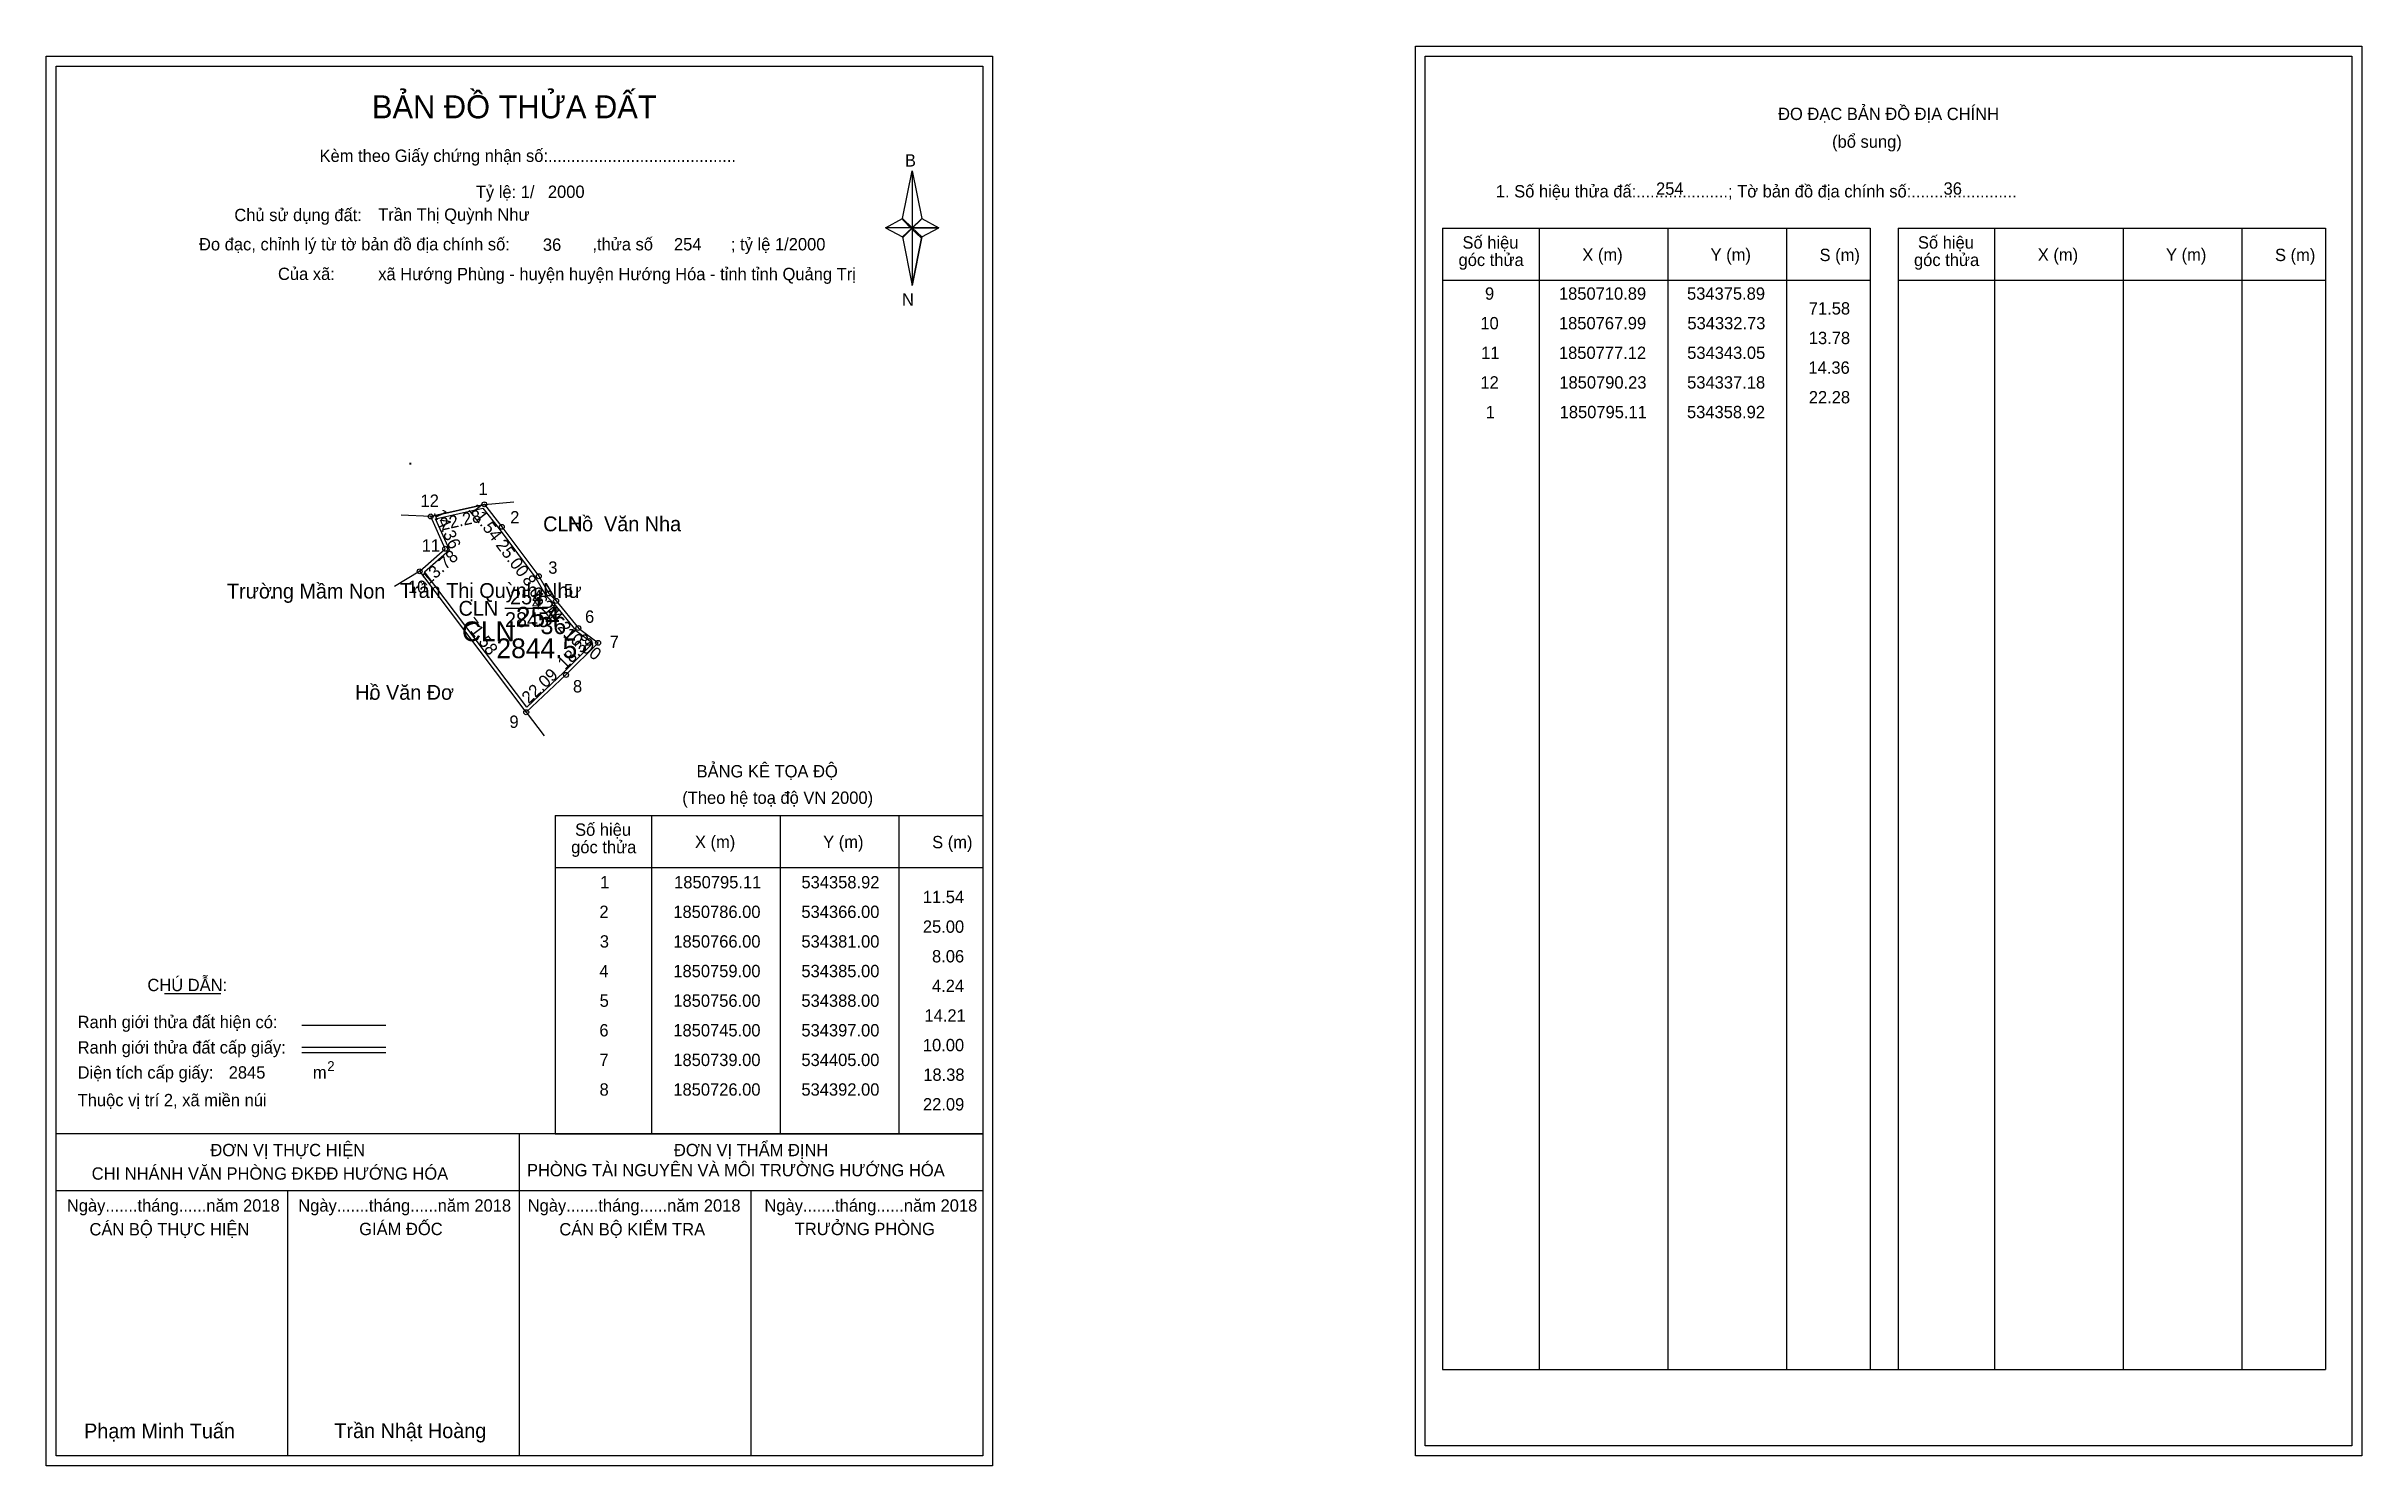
# Model space of a CAD drawing. Extents: x 534181 to 535120, y 1850406 to 1850981.
import ezdxf

# ---------------------------------------------------------------- set-up
doc = ezdxf.new("R2010")
doc.units = 0
for name, color, linetype in [('Level 1', 7, 'Continuous'), ('Level 10', 7, 'Continuous'), ('Level 11', 7, 'Continuous'), ('Level 13', 7, 'Continuous'), ('Level 2', 7, 'Continuous'), ('Level 27', 7, 'Continuous'), ('Level 3', 7, 'Continuous'), ('Level 36', 7, 'Continuous'), ('Level 4', 7, 'Continuous'), ('Level 49', 7, 'Continuous'), ('Level 5', 7, 'Continuous'), ('Level 53', 7, 'Continuous'), ('Level 55', 7, 'Continuous'), ('Level 6', 7, 'Continuous'), ('Level 60', 7, 'Continuous'), ('Level 63', 7, 'Continuous'), ('Level 7', 7, 'Continuous'), ('Level 9', 7, 'Continuous')]:
    doc.layers.add(name, color=color, linetype=linetype)

msp = doc.modelspace()

# ---------------------------------------------------------------- linework, layer by layer
at = {"layer": 'Level 1'}
for p, q in [((534185.46, 1850972.73), (534185.46, 1850972.73)), ((534740.1, 1850976.73), (534740.1, 1850976.73)), ((534528.3, 1850910.96), (534532.24, 1850930.24)), ((534532.24, 1850930.24), (534532.24, 1850907.19)), ((534532.24, 1850930.24), (534536.17, 1850910.96)), ((534521.41, 1850907.19), (534528.3, 1850910.96)), ((534528.3, 1850910.96), (534532.24, 1850907.19)), ((534531.94, 1850906.76), (534528.3, 1850910.52)), ((534532.24, 1850907.19), (534528.3, 1850903.51)), ((534531.94, 1850906.76), (534528.3, 1850903.07)), ((534528.3, 1850903.07), (534531.94, 1850906.76)), ((534535.88, 1850910.52), (534531.94, 1850906.76)), ((534531.94, 1850906.76), (534535.88, 1850910.52)), ((534535.88, 1850903.07), (534531.94, 1850906.76)), ((534536.17, 1850910.96), (534532.24, 1850907.19)), ((534532.24, 1850907.19), (534532.24, 1850883.79)), ((534532.24, 1850907.19), (534543.06, 1850907.19)), ((534532.24, 1850907.19), (534536.17, 1850903.51)), ((534536.17, 1850903.51), (534543.06, 1850907.19)), ((534747.17, 1850907.02), (534920.37, 1850907.02)), ((534786.35, 1850444.49), (534786.35, 1850907.02)), ((534838.49, 1850444.49), (534838.49, 1850907.02)), ((534886.44, 1850907.02), (534886.44, 1850444.49)), ((534920.37, 1850907.02), (534920.37, 1850444.49)), ((534931.68, 1850907.02), (535104.89, 1850907.02)), ((534970.86, 1850444.49), (534970.86, 1850907.02)), ((535023.01, 1850444.49), (535023.01, 1850907.02)), ((535070.95, 1850907.02), (535070.95, 1850444.49)), ((535104.89, 1850907.02), (535104.89, 1850444.49)), ((534528.3, 1850903.51), (534532.24, 1850883.79)), ((534536.17, 1850903.51), (534532.24, 1850883.79)), ((534747.17, 1850885.96), (534920.37, 1850885.96)), ((534931.68, 1850885.96), (535104.89, 1850885.96)), ((534387.65, 1850669.07), (534560.85, 1850669.07)), ((534426.83, 1850540.02), (534426.83, 1850669.07)), ((534478.97, 1850540.02), (534478.97, 1850669.07)), ((534526.91, 1850669.07), (534526.91, 1850540.02)), ((534387.65, 1850648.02), (534560.85, 1850648.02)), ((534229.29, 1850596.86), (534252.1, 1850596.86)), ((534285.02, 1850584.05), (534319.05, 1850584.05)), ((534285.02, 1850575.15), (534319.05, 1850575.15)), ((534285.02, 1850572.96), (534319.05, 1850572.96)), ((534399.11, 1850540.02), (534185.45, 1850540.02)), ((534560.85, 1850540.02), (534351.17, 1850540.02)), ((534373.15, 1850409.58), (534373.15, 1850540.02)), ((534387.65, 1850540.02), (534560.85, 1850540.02)), ((534560.85, 1850516.92), (534185.45, 1850516.92)), ((534279.3, 1850409.58), (534279.3, 1850516.92)), ((534467, 1850409.58), (534467, 1850516.92)), ((534747.17, 1850444.49), (535104.89, 1850444.49)), ((534560.85, 1850409.58), (534560.85, 1850409.58)), ((535115.5, 1850413.58), (535115.5, 1850413.58))]:
    msp.add_line(p, q, dxfattribs=at)
for points in [[(534528.3, 1850910.96), (534532.24, 1850930.24), (534532.24, 1850907.19)], [(534521.41, 1850907.19), (534528.3, 1850903.51), (534532.24, 1850907.19)], [(534532.24, 1850907.19), (534536.17, 1850910.96), (534543.06, 1850907.19)], [(534532.24, 1850907.19), (534532.24, 1850883.79), (534536.17, 1850903.51)]]:
    msp.add_lwpolyline(points, close=True, dxfattribs=at)
at = {"layer": 'Level 10'}
for p, q in [((534358.92, 1850795.11), (534337.18, 1850790.23)), ((534375.89, 1850710.89), (534392, 1850726))]:
    msp.add_line(p, q, dxfattribs=at)
for points in [[(534375.89, 1850710.89), (534332.73, 1850767.99), (534343.05, 1850777.12), (534337.18, 1850790.23), (534358.92, 1850795.11), (534366, 1850786), (534381, 1850766), (534385, 1850759), (534388, 1850756), (534397, 1850745), (534405, 1850739), (534392, 1850726)], [(534376.07, 1850712.98), (534334.63, 1850767.8), (534344.75, 1850776.75), (534339.16, 1850789.24), (534358.36, 1850793.55), (534364.89, 1850785.15), (534379.83, 1850765.23), (534383.88, 1850758.14), (534386.96, 1850755.06), (534396.02, 1850743.98), (534402.87, 1850738.85), (534391.03, 1850727.01)]]:
    msp.add_lwpolyline(points, close=True, dxfattribs=at)
at = {"layer": 'Level 11'}
for centre in [(534358.92, 1850795.11), (534337.18, 1850790.23), (534366, 1850786), (534343.05, 1850777.12), (534332.73, 1850767.99), (534381, 1850766), (534385, 1850759), (534388, 1850756), (534397, 1850745), (534405, 1850739), (534392, 1850726), (534375.89, 1850710.89), (534375.89, 1850710.89)]:
    msp.add_circle(centre, 1, dxfattribs=at)
at = {"layer": 'Level 27'}
for p, q in [((534358.92, 1850795.11), (534370.87, 1850796.18)), ((534337.18, 1850790.23), (534325.19, 1850790.76)), ((534332.73, 1850767.99), (534322.46, 1850761.79)), ((534375.89, 1850710.89), (534383.13, 1850701.32))]:
    msp.add_line(p, q, dxfattribs=at)
at = {"layer": 'Level 3'}
for p, q in [((534747.17, 1850907.02), (534747.17, 1850444.49)), ((534931.68, 1850907.02), (534931.68, 1850444.49)), ((534387.65, 1850669.07), (534387.65, 1850540.02))]:
    msp.add_line(p, q, dxfattribs=at)
at = {"layer": 'Level 63'}
for points in [[(534736.11, 1850980.73), (535119.51, 1850980.73), (535119.51, 1850409.58), (534736.11, 1850409.58)], [(534181.45, 1850976.73), (534564.85, 1850976.73), (534564.85, 1850405.58), (534181.45, 1850405.58)], [(534185.45, 1850972.73), (534560.85, 1850972.73), (534560.85, 1850409.58), (534185.45, 1850409.58)], [(534740.11, 1850976.73), (535115.51, 1850976.73), (535115.51, 1850413.58), (534740.11, 1850413.58)]]:
    msp.add_lwpolyline(points, close=True, dxfattribs=at)
at = {"layer": 'Level 9'}
msp.add_line((534367.26, 1850753), (534384.44, 1850753), dxfattribs=at)

# ---------------------------------------------------------------- texts
at = {"layer": 'Level 1'}
for s, height, p in [('BẢN ĐỒ THỬA ĐẤT', 9.3313, (534313.39, 1850951.54)), ('ĐO ĐẠC BẢN ĐỒ ĐỊA CHÍNH', 5, (534883.06, 1850950.85)), ('(bổ sung)', 5, (534904.94, 1850939.61)), ('Kèm theo Giấy chứng nhận số:.........................................', 5, (534292.15, 1850933.88)), ('B', 5, (534529.32, 1850932)), ('1. Số hiệu thửa đấ:....................; Tờ bản đồ địa chính số:.......................', 5, (534768.72, 1850919.49)), ('Chủ sử dụng đất:', 5, (534257.63, 1850909.89)), ('Đo đạc, chỉnh lý từ tờ bản đồ địa chính số:                  ,thửa số                 ; tỷ lệ 1/2000', 5, (534243.32, 1850898.03)), ('góc thửa', 5, (534753.61, 1850891.69)), ('Số hiệu', 5, (534755.2, 1850898.75)), ('X (m)', 5, (534803.76, 1850893.8)), ('Y (m)', 5, (534855.72, 1850893.8)), ('S (m)', 5, (534899.87, 1850893.7)), ('góc thửa', 5, (534938.13, 1850891.69)), ('Số hiệu', 5, (534939.72, 1850898.75)), ('X (m)', 5, (534988.28, 1850893.8)), ('Y (m)', 5, (535040.23, 1850893.8)), ('S (m)', 5, (535084.39, 1850893.7)), ('Của xã:', 5, (534275.31, 1850886.03)), ('N', 5, (534528.12, 1850875.66)), ('BẢNG KÊ TỌA ĐỘ', 5, (534444.91, 1850684.48)), ('(Theo hệ toạ độ VN 2000)', 5, (534439.11, 1850673.76)), ('Số hiệu', 5, (534395.68, 1850660.81)), ('góc thửa', 5, (534394.09, 1850653.75)), ('X (m)', 5, (534444.24, 1850655.86)), ('Y (m)', 5, (534496.19, 1850655.86)), ('S (m)', 5, (534540.35, 1850655.76)), ('CHÚ DẪN:', 5, (534222.41, 1850597.87)), ('Ranh giới thửa đất hiện có:', 5, (534194.15, 1850582.87)), ('Ranh giới thửa đất cấp giấy:', 5, (534194.15, 1850572.59)), ('Diện tích cấp giấy:', 5, (534194.15, 1850562.43)), ('2', 4, (534295.26, 1850565.49)), ('m', 5, (534289.46, 1850562.47)), ('Thuộc vị trí 2, xã miền núi', 5, (534194.15, 1850551.23)), ('ĐƠN VỊ THỰC HIỆN', 5, (534247.92, 1850530.99)), ('ĐƠN VỊ THẨM ĐỊNH', 5, (534435.73, 1850530.99)), ('CHI NHÁNH VĂN PHÒNG ĐKĐĐ HƯỚNG HÓA', 5, (534199.84, 1850521.47)), ('PHÒNG TÀI NGUYÊN VÀ MÔI TRƯỜNG HƯỚNG HÓA', 5, (534376.18, 1850522.85)), ('Ngày.......tháng......năm 2018', 5, (534189.79, 1850508.52)), ('Ngày.......tháng......năm 2018', 5, (534283.53, 1850508.52)), ('Ngày.......tháng......năm 2018', 5, (534376.48, 1850508.52)), ('Ngày.......tháng......năm 2018', 5, (534472.4, 1850508.52)), ('CÁN BỘ THỰC HIỆN', 5, (534198.95, 1850498.89)), ('GIÁM ĐỐC', 5, (534308.22, 1850499.01)), ('CÁN BỘ KIỂM TRA', 5, (534389.3, 1850498.89)), ('TRƯỞNG PHÒNG', 5, (534484.68, 1850499.01)), ('Phạm Minh Tuấn', 6, (534196.77, 1850416.66)), ('Trần Nhật Hoàng', 6, (534298.16, 1850416.76))]:
    msp.add_text(s, height=height, dxfattribs=at).set_placement(p)
at = {"layer": 'Level 11'}
msp.add_text('Tỷ lệ: 1/', height=5, dxfattribs=at).set_placement((534355.47, 1850919.25))
at = {"layer": 'Level 13'}
for s, p in [('CLN', (534348.47, 1850750)), ('254', (534369.35, 1850754.6)), ('2845', (534367.28, 1850745.4))]:
    msp.add_text(s, height=6, dxfattribs=at).set_placement(p)
at = {"layer": 'Level 2'}
msp.add_text('Trần Thị Quỳnh Như', height=6, dxfattribs=at).set_placement((534324.76, 1850757.2))
at = {"layer": 'Level 3'}
msp.add_text('CLN ', height=8, dxfattribs=at).set_placement((534349.83, 1850739.68))
at = {"layer": 'Level 36'}
for s, p in [('.', (534327.86, 1850811.14)), ('CLN', (534382.74, 1850784.2)), ('.', (534271.8, 1850756.97)), ('.', (534311.81, 1850715.94))]:
    msp.add_text(s, height=6, dxfattribs=at).set_placement(p)
at = {"layer": 'Level 4'}
msp.add_text('254', height=8, dxfattribs=at).set_placement((534371.67, 1850745.58))
at = {"layer": 'Level 49'}
for s, rotation, p in [('14.36', 294.12044, (534338.24, 1850791.78)), ('11.54', 307.85321, (534352.23, 1850792.97)), ('22.28', 12.65153, (534341.59, 1850784.46)), ('13.78', 41.49886, (534336.2, 1850762.25)), ('25.00', 306.8699, (534363.31, 1850778.58)), ('8.06', 299.74488, (534374.13, 1850764.71)), ('4.24', 315, (534377.35, 1850757.31)), ('71.58', 307.08443, (534350.7, 1850746.87)), ('14.21', 309.28941, (534382.42, 1850752.4)), ('18.38', 45, (534391.64, 1850727.9)), ('10.00', 323.1301, (534390.5, 1850741.63)), ('22.09', 43.1654, (534376.9, 1850714.03))]:
    msp.add_text(s, height=5, rotation=rotation, dxfattribs=at).set_placement(p)
at = {"layer": 'Level 5'}
msp.add_text('2844.5', height=8, dxfattribs=at).set_placement((534363.82, 1850732.79))
at = {"layer": 'Level 53'}
for s, p in [('9', (534764.32, 1850878.04)), ('1850710.89', (534794.28, 1850878.04)), ('534375.89', (534846.17, 1850878.04)), ('10', (534762.45, 1850866.04)), ('1850767.99', (534794.28, 1850866.04)), ('534332.73', (534846.32, 1850866.04)), ('71.58', (534895.51, 1850872.04)), ('11', (534762.77, 1850854.04)), ('1850777.12', (534794.28, 1850854.04)), ('534343.05', (534846.25, 1850854.04)), ('13.78', (534895.51, 1850860.04)), ('14.36', (534895.37, 1850848.04)), ('12', (534762.47, 1850842.04)), ('1850790.23', (534794.43, 1850842.04)), ('534337.18', (534846.22, 1850842.04)), ('22.28', (534895.51, 1850836.04)), ('1', (534764.61, 1850830.04)), ('1850795.11', (534794.57, 1850830.04)), ('534358.92', (534846.16, 1850830.04)), ('1', (534405.84, 1850639.52)), ('1850795.11', (534435.8, 1850639.52)), ('534358.92', (534487.39, 1850639.52)), ('11.54', (534536.57, 1850633.52)), ('2', (534405.54, 1850627.52)), ('1850786.00', (534435.48, 1850627.52)), ('534366.00', (534487.37, 1850627.52)), ('25.00', (534536.58, 1850621.52)), ('3', (534405.7, 1850615.52)), ('1850766.00', (534435.48, 1850615.52)), ('534381.00', (534487.37, 1850615.52)), ('4', (534405.52, 1850603.52)), ('1850759.00', (534435.48, 1850603.52)), ('534385.00', (534487.37, 1850603.52)), ('8.06', (534540.29, 1850609.52)), ('5', (534405.63, 1850591.52)), ('1850756.00', (534435.48, 1850591.52)), ('534388.00', (534487.37, 1850591.52)), ('4.24', (534540.26, 1850597.52)), ('14.21', (534537.22, 1850585.52)), ('6', (534405.53, 1850579.52)), ('1850745.00', (534435.48, 1850579.52)), ('534397.00', (534487.37, 1850579.52)), ('10.00', (534536.58, 1850573.52)), ('7', (534405.55, 1850567.52)), ('1850739.00', (534435.48, 1850567.52)), ('534405.00', (534487.37, 1850567.52)), ('8', (534405.6, 1850555.52)), ('1850726.00', (534435.48, 1850555.52)), ('534392.00', (534487.37, 1850555.52)), ('18.38', (534536.74, 1850561.52)), ('22.09', (534536.63, 1850549.52))]:
    msp.add_text(s, height=5, dxfattribs=at).set_placement(p)
at = {"layer": 'Level 55'}
for s, height, p in [('1', 0.8, (534358.7, 1850795.11)), ('55', 0.22, (534358.77, 1850794.89)), ('55', 0.22, (534358.77, 1850794.89)), ('0', 0.22, (534358.84, 1850794.89)), ('0', 0.22, (534358.84, 1850794.89)), ('12', 0.8, (534336.61, 1850790.23)), ('0', 0.22, (534337.1, 1850790.01)), ('0', 0.22, (534337.1, 1850790.01)), ('0', 0.22, (534337.1, 1850790.01)), ('2', 0.8, (534365.73, 1850786)), ('55', 0.22, (534365.85, 1850785.78)), ('55', 0.22, (534365.85, 1850785.78)), ('11', 0.8, (534342.53, 1850777.12)), ('0', 0.22, (534342.97, 1850776.9)), ('10', 0.8, (534332.16, 1850767.99)), ('0', 0.22, (534332.65, 1850767.77)), ('0', 0.22, (534332.65, 1850767.77)), ('3', 0.8, (534380.75, 1850766)), ('55', 0.22, (534380.85, 1850765.78)), ('55', 0.22, (534380.85, 1850765.78)), ('4', 0.8, (534384.72, 1850759)), ('55', 0.22, (534384.85, 1850758.78)), ('55', 0.22, (534384.85, 1850758.78)), ('5', 0.8, (534387.74, 1850756)), ('55', 0.22, (534387.85, 1850755.78)), ('55', 0.22, (534387.85, 1850755.78)), ('6', 0.8, (534396.73, 1850745)), ('55', 0.22, (534396.85, 1850744.78)), ('55', 0.22, (534396.85, 1850744.78)), ('7', 0.8, (534404.73, 1850739)), ('55', 0.22, (534404.85, 1850738.78)), ('55', 0.22, (534404.85, 1850738.78)), ('8', 0.8, (534391.74, 1850726)), ('55', 0.22, (534391.85, 1850725.78)), ('55', 0.22, (534391.85, 1850725.78)), ('9', 0.8, (534375.62, 1850710.89)), ('55', 0.22, (534375.74, 1850710.67)), ('55', 0.22, (534375.74, 1850710.67)), ('0', 0.22, (534375.81, 1850710.67))]:
    msp.add_text(s, height=height, dxfattribs=at).set_placement(p)
at = {"layer": 'Level 6'}
for s, p in [('2000', (534384.66, 1850919.29)), ('254', (534833.62, 1850920.57)), ('36', (534950.11, 1850920.61)), ('Trần Thị Quỳnh Như', (534315.9, 1850910.03)), ('36', (534382.64, 1850897.85)), ('254', (534435.74, 1850898.01)), ('xã Hướng Phùng - huyện huyện Hướng Hóa - tỉnh tỉnh Quảng Trị', (534315.93, 1850885.95)), ('2845', (534255.34, 1850562.44))]:
    msp.add_text(s, height=5, dxfattribs=at).set_placement(p)
at = {"layer": 'Level 60'}
for s, p in [('Hồ  Văn Nha', (534392.71, 1850784.2)), ('Trường Mầm Non', (534254.64, 1850756.97)), ('Hồ Văn Đơ', (534306.6, 1850715.94))]:
    msp.add_text(s, height=6, dxfattribs=at).set_placement(p)
at = {"layer": 'Level 7'}
msp.add_text('36', height=7, dxfattribs=at).set_placement((534381.67, 1850742.55))
at = {"layer": 'Level 9'}
for s, p in [('1', (534356.54, 1850798.93)), ('12', (534333.07, 1850794.11)), ('2', (534369.39, 1850787.38)), ('11', (534333.55, 1850775.97)), ('3', (534384.81, 1850767.01)), ('10', (534327.96, 1850759.21)), ('4', (534378.19, 1850752.62)), ('5', (534391.14, 1850757.79)), ('6', (534399.72, 1850747.12)), ('7', (534409.7, 1850736.95)), ('8', (534394.82, 1850718.9)), ('9', (534369.09, 1850704.53))]:
    msp.add_text(s, height=5, dxfattribs=at).set_placement(p)

doc.saveas('drawing.dxf')
